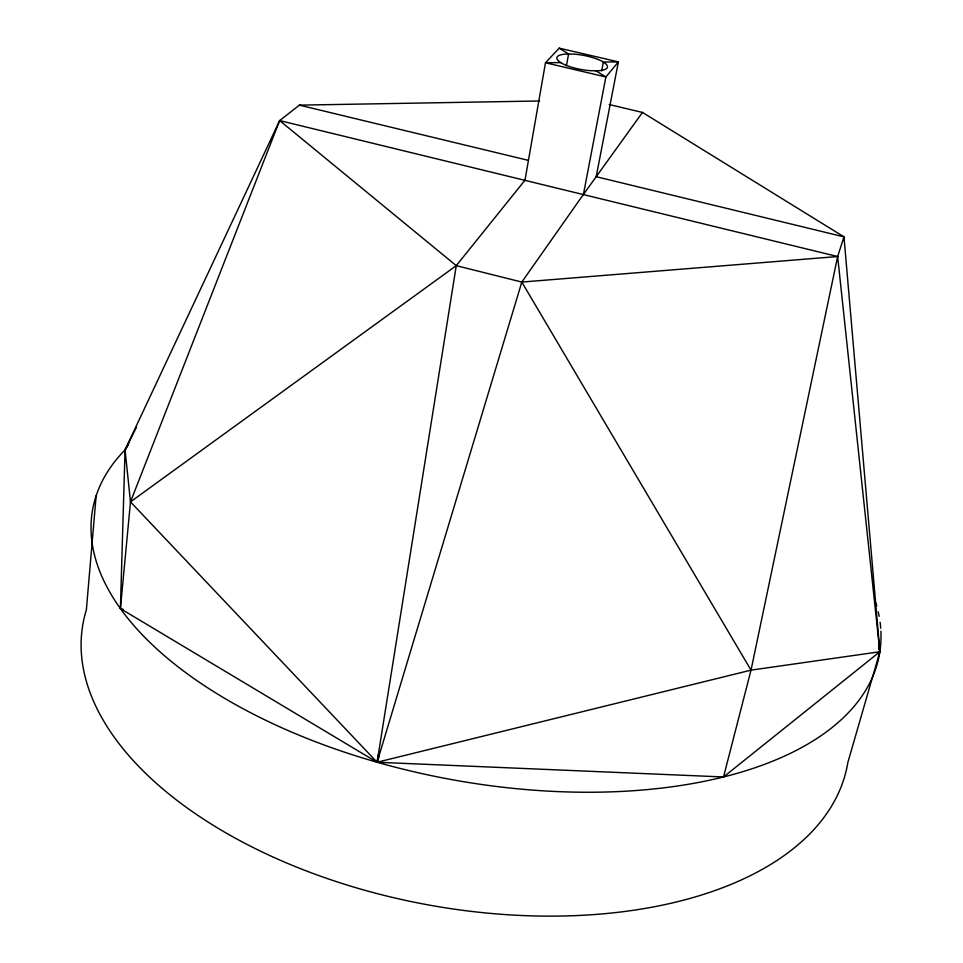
<?xml version="1.0" encoding="UTF-8"?>
<svg xmlns="http://www.w3.org/2000/svg" width="963" height="963" viewBox="0 0 963 963"><rect width="100%" height="100%" fill="white"/><g stroke="black" fill="none" stroke-linecap="round" stroke-linejoin="round"><path stroke-width="1.44" d="M539.473 100.983L299.421 105.136L279.655 120.58L125.058 449.877L120.411 608.592L377.099 762.251L723.526 776.972L879.869 651.746L843.973 236.862L642.477 112.43L609.254 104.558M96.156 495.74L86.357 609.892A388.691 214.099 10.5 0 0 416.172 902.596A388.691 214.099 10.5 0 0 847.849 762.503L879.869 651.746L837.641 256.531L843.973 236.862L596.193 176.698L618.39 61.885L559.178 48.15L545.491 62.764L524.979 180.225L456.269 265.656L130.487 501.879L120.411 608.592L123.3 609.398M378.266 754.823L377.099 762.251L751.02 670.14L879.869 651.746L878.665 644.343M130.487 501.879L279.655 120.58L456.269 265.656L377.099 762.251L130.487 501.879L125.058 449.877L136.59 427.066M566.461 65.628L568.579 53.952L559.178 48.15M601.682 70.913L603.368 62.065L618.39 61.885L605.883 76.968L583.434 194.406L521.814 282.063L377.099 762.251L379.434 755.124M723.526 776.972L751.02 670.14L837.641 256.531L279.655 120.58M880.904 631.186A400.006 200.557 10.5 0 1 408.926 770.593A400.006 200.557 10.5 0 1 125.058 449.877L128.801 443.365M125.058 449.877L128.199 444.737M583.434 194.406L642.477 112.43M456.269 265.656L521.814 282.063L837.641 256.531M560.671 62.583L545.491 62.764L605.883 76.968L595.977 70.853M299.421 105.136L528.374 160.364M521.814 282.063L751.02 670.14M878.762 647.365L879.496 650.29M878.713 645.836L879.869 651.746M875.885 602.994A400.006 200.557 10.5 0 1 876.739 605.932M878.232 611.842A400.006 200.557 10.5 0 1 879.147 616.308M880.098 622.254A400.006 200.557 10.5 0 1 880.712 628.213M596.097 70.853L590.078 70.66A25.724 7.162 10.5 0 1 560.779 62.667L557.974 60.464A25.724 7.162 10.5 0 1 568.471 53.952L574.393 54.157A25.724 7.162 10.5 0 1 603.247 61.981L606.136 64.172A25.724 7.162 10.5 0 1 596.097 70.853"/></g></svg>
